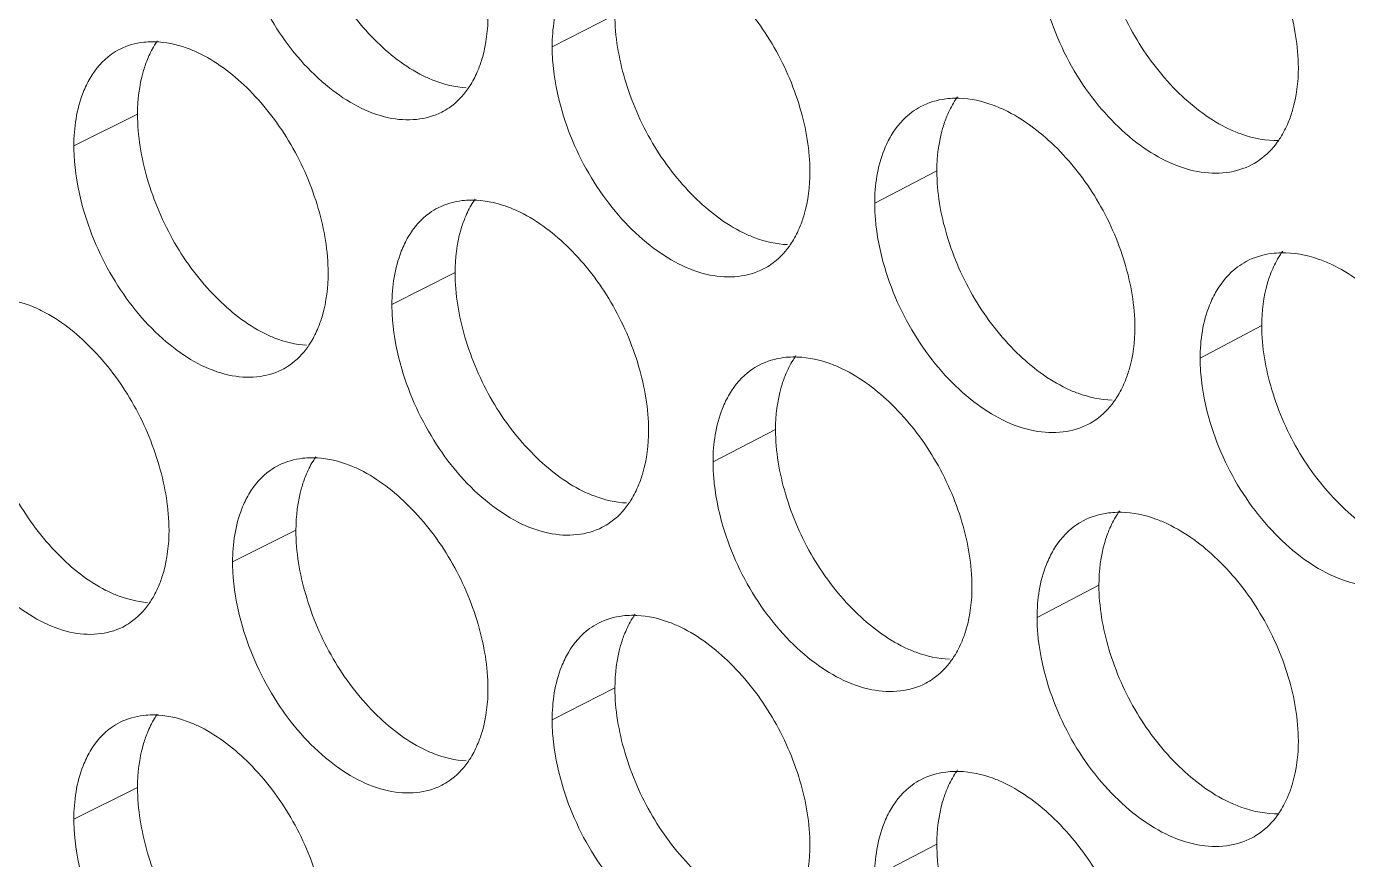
# Model space of a CAD drawing. Header units: millimetres. Extents: x 1177 to 4147, y 93 to 2194.
# Drawn here: x 2580.43 to 2595.88, y 884.76 to 894.5 of the extents above; entities that cross this region are included whole.
import ezdxf

# ---------------------------------------------------------------- set-up
doc = ezdxf.new("R2010")
doc.units = ezdxf.units.MM
doc.header["$LTSCALE"] = 0.1
doc.layers.get('0').update_dxf_attribs({"lineweight": 13})
doc.layers.add('标注', color=251, linetype='Continuous', lineweight=9)

# ---------------------------------------------------------------- blocks, each defined once
blk = doc.blocks.new('02')
at = {"layer": '标注'}
for p, q in [((4465.295, 869.326), (4464.246, 868.79)), ((4457.319, 867.663), (4456.254, 867.134)), ((4457.319, 867.663), (4456.254, 867.134)), ((4470.674, 866.716), (4469.635, 866.175)), ((4462.624, 865.015), (4461.569, 864.482)), ((4462.624, 865.015), (4461.569, 864.482)), ((4476.103, 864.131), (4475.073, 863.586)), ((4467.979, 862.392), (4466.934, 861.854)), ((4467.979, 862.392), (4466.934, 861.854)), ((4459.965, 860.711), (4458.906, 860.18)), ((4473.382, 859.795), (4472.348, 859.252)), ((4473.382, 859.795), (4472.348, 859.252)), ((4465.295, 858.076), (4464.246, 857.54)), ((4457.319, 856.413), (4456.254, 855.884)), ((4470.674, 855.466), (4469.635, 854.925))]:
    blk.add_line(p, q, dxfattribs=at)
for centre, radius, start, end in [((4457.571, 867.415), 1.459, 85.9113, 90.3279), ((4457.571, 867.415), 1.459, 85.9113, 90.3279), ((4471.001, 866.422), 1.508, 88.1658, 91.0012), ((4462.906, 864.749), 1.478, 86.8291, 90.6001), ((4462.906, 864.749), 1.478, 86.8291, 90.6001), ((4468.29, 862.108), 1.498, 87.7255, 90.8684), ((4468.29, 862.108), 1.498, 87.7255, 90.8684), ((4460.232, 860.454), 1.468, 86.3729, 90.4645), ((4473.723, 859.493), 1.518, 88.601, 91.1331), ((4473.723, 859.493), 1.518, 88.601, 91.1331), ((4465.592, 857.801), 1.488, 87.2799, 90.7347), ((4457.571, 856.165), 1.459, 85.9113, 90.3279), ((4471.001, 855.172), 1.508, 88.1658, 91.0012)]:
    blk.add_arc(centre, radius, start, end, dxfattribs=at)
for points, knots in [([(4459.965, 871.961), (4459.965, 871.598), (4460.094, 870.847), (4460.542, 869.798), (4461.214, 868.908), (4461.789, 868.455), (4462.091, 868.306)], [0, 0, 0, 0, 0.247033, 0.511643, 0.769894, 1, 1, 1, 1]), ([(4476.714, 868.439), (4476.714, 868.801), (4476.581, 869.552), (4476.118, 870.595), (4475.425, 871.477), (4474.836, 871.92), (4474.527, 872.066)], [0, 0, 0, 0, 0.245829, 0.509477, 0.768016, 1, 1, 1, 1]), ([(4473.382, 871.045), (4473.382, 870.683), (4473.514, 869.932), (4473.973, 868.888), (4474.662, 868.005), (4475.249, 867.561), (4475.558, 867.415)], [0, 0, 0, 0, 0.246134, 0.50993, 0.768307, 1, 1, 1, 1]), ([(4459.07, 870.354), (4459.198, 869.91), (4459.581, 869.075), (4460.418, 868.1), (4461.291, 867.6), (4461.971, 867.549), (4462.27, 867.632), (4462.4, 867.698)], [0, 0, 0, 0, 0.293762, 0.573619, 0.807925, 0.907583, 1, 1, 1, 1]), ([(4468.553, 866.696), (4468.553, 867.058), (4468.422, 867.81), (4467.966, 868.856), (4467.283, 869.741), (4466.701, 870.19), (4466.395, 870.339)], [0, 0, 0, 0, 0.246367, 0.510504, 0.768967, 1, 1, 1, 1]), ([(4464.519, 869.92), (4464.474, 869.843), (4464.304, 869.49), (4464.246, 869.091), (4464.246, 868.79)], [0, 0, 0, 0, 0.228624, 1, 1, 1, 1]), ([(4463.008, 868.403), (4463.036, 868.47), (4463.137, 868.764), (4463.174, 869.078), (4463.174, 869.316)], [0, 0, 0, 0, 0.233221, 1, 1, 1, 1]), ([(4465.295, 869.326), (4465.295, 868.963), (4465.425, 868.212), (4465.878, 867.165), (4466.556, 866.278), (4467.136, 865.829), (4467.441, 865.681)], [0, 0, 0, 0, 0.246671, 0.510955, 0.769257, 1, 1, 1, 1]), ([(4472.516, 869.429), (4472.649, 868.983), (4472.949, 868.342), (4473.515, 867.624), (4474.116, 867.064), (4474.81, 866.694), (4475.505, 866.66), (4475.81, 866.752), (4475.943, 866.822)], [0, 0, 0, 0, 0.291305, 0.434775, 0.570777, 0.805593, 0.906279, 1, 1, 1, 1]), ([(4457.563, 868.874), (4457.516, 868.874), (4457.332, 868.863), (4457.149, 868.812), (4457.027, 868.752)], [0, 0, 0, 0, 0.258421, 1, 1, 1, 1]), ([(4457.563, 868.874), (4457.516, 868.874), (4457.332, 868.863), (4457.149, 868.812), (4457.027, 868.752)], [0, 0, 0, 0, 0.258421, 1, 1, 1, 1]), ([(4457.648, 868.887), (4457.632, 868.863), (4457.568, 868.764), (4457.516, 868.657), (4457.482, 868.575)], [0, 0, 0, 0, 0.242569, 1, 1, 1, 1]), ([(4457.648, 868.887), (4457.632, 868.863), (4457.568, 868.764), (4457.516, 868.657), (4457.482, 868.575)], [0, 0, 0, 0, 0.242569, 1, 1, 1, 1]), ([(4458.374, 868.668), (4458.316, 868.697), (4458.094, 868.797), (4457.853, 868.858), (4457.675, 868.87)], [0, 0, 0, 0, 0.266713, 1, 1, 1, 1]), ([(4458.374, 868.668), (4458.316, 868.697), (4458.094, 868.797), (4457.853, 868.858), (4457.675, 868.87)], [0, 0, 0, 0, 0.266713, 1, 1, 1, 1]), ([(4457.027, 868.752), (4456.976, 868.726), (4456.774, 868.605), (4456.616, 868.419), (4456.526, 868.266)], [0, 0, 0, 0, 0.242512, 1, 1, 1, 1]), ([(4457.027, 868.752), (4456.976, 868.726), (4456.774, 868.605), (4456.616, 868.419), (4456.526, 868.266)], [0, 0, 0, 0, 0.242512, 1, 1, 1, 1]), ([(4460.502, 865.01), (4460.502, 865.373), (4460.373, 866.125), (4459.923, 867.173), (4459.251, 868.063), (4458.677, 868.517), (4458.374, 868.668)], [0, 0, 0, 0, 0.246911, 0.511538, 0.769926, 1, 1, 1, 1]), ([(4460.502, 865.01), (4460.502, 865.373), (4460.373, 866.125), (4459.923, 867.173), (4459.251, 868.063), (4458.677, 868.517), (4458.374, 868.668)], [0, 0, 0, 0, 0.246911, 0.511538, 0.769926, 1, 1, 1, 1]), ([(4464.246, 868.79), (4464.246, 868.703), (4464.261, 868.34), (4464.333, 867.98), (4464.411, 867.715)], [0, 0, 0, 0, 0.238632, 1, 1, 1, 1]), ([(4457.482, 868.575), (4457.455, 868.508), (4457.355, 868.214), (4457.319, 867.9), (4457.319, 867.663)], [0, 0, 0, 0, 0.232835, 1, 1, 1, 1]), ([(4457.482, 868.575), (4457.455, 868.508), (4457.355, 868.214), (4457.319, 867.9), (4457.319, 867.663)], [0, 0, 0, 0, 0.232835, 1, 1, 1, 1]), ([(4476.545, 867.525), (4476.573, 867.592), (4476.676, 867.886), (4476.714, 868.2), (4476.714, 868.439)], [0, 0, 0, 0, 0.233967, 1, 1, 1, 1]), ([(4456.526, 868.266), (4456.481, 868.189), (4456.312, 867.835), (4456.254, 867.436), (4456.254, 867.134)], [0, 0, 0, 0, 0.227885, 1, 1, 1, 1]), ([(4456.526, 868.266), (4456.481, 868.189), (4456.312, 867.835), (4456.254, 867.436), (4456.254, 867.134)], [0, 0, 0, 0, 0.227885, 1, 1, 1, 1]), ([(4462.091, 868.306), (4462.151, 868.276), (4462.379, 868.175), (4462.626, 868.116), (4462.809, 868.105)], [0, 0, 0, 0, 0.2667, 1, 1, 1, 1]), ([(4462.837, 868.086), (4462.854, 868.11), (4462.92, 868.21), (4462.974, 868.319), (4463.008, 868.403)], [0, 0, 0, 0, 0.242697, 1, 1, 1, 1]), ([(4462.4, 867.698), (4462.443, 867.72), (4462.612, 867.819), (4462.752, 867.965), (4462.837, 868.086)], [0, 0, 0, 0, 0.244733, 1, 1, 1, 1]), ([(4470.407, 867.792), (4470.356, 867.765), (4470.157, 867.642), (4470, 867.457), (4469.91, 867.305)], [0, 0, 0, 0, 0.24332, 1, 1, 1, 1]), ([(4470.974, 867.93), (4470.924, 867.929), (4470.728, 867.916), (4470.535, 867.859), (4470.407, 867.792)], [0, 0, 0, 0, 0.258483, 1, 1, 1, 1]), ([(4471.019, 867.954), (4471.002, 867.93), (4470.933, 867.827), (4470.877, 867.716), (4470.842, 867.63)], [0, 0, 0, 0, 0.242868, 1, 1, 1, 1]), ([(4471.804, 867.734), (4471.742, 867.764), (4471.501, 867.866), (4471.24, 867.924), (4471.049, 867.93)], [0, 0, 0, 0, 0.266802, 1, 1, 1, 1]), ([(4457.319, 867.663), (4457.319, 867.3), (4457.447, 866.548), (4457.893, 865.499), (4458.561, 864.608), (4459.134, 864.153), (4459.435, 864.002)], [0, 0, 0, 0, 0.247215, 0.511988, 0.770214, 1, 1, 1, 1]), ([(4457.319, 867.663), (4457.319, 867.3), (4457.447, 866.548), (4457.893, 865.499), (4458.561, 864.608), (4459.134, 864.153), (4459.435, 864.002)], [0, 0, 0, 0, 0.247215, 0.511988, 0.770214, 1, 1, 1, 1]), ([(4464.411, 867.715), (4464.542, 867.27), (4464.836, 866.63), (4465.392, 865.909), (4465.981, 865.347), (4466.662, 864.969), (4467.348, 864.924), (4467.649, 865.011), (4467.78, 865.078)], [0, 0, 0, 0, 0.292621, 0.4365, 0.572692, 0.807081, 0.907102, 1, 1, 1, 1]), ([(4470.842, 867.63), (4470.814, 867.563), (4470.712, 867.268), (4470.674, 866.954), (4470.674, 866.716)], [0, 0, 0, 0, 0.233581, 1, 1, 1, 1]), ([(4473.982, 864.101), (4473.982, 864.464), (4473.849, 865.215), (4473.388, 866.259), (4472.699, 867.142), (4472.112, 867.587), (4471.804, 867.734)], [0, 0, 0, 0, 0.246007, 0.509819, 0.768332, 1, 1, 1, 1]), ([(4475.558, 867.415), (4475.627, 867.383), (4475.891, 867.273), (4476.181, 867.218), (4476.39, 867.223)], [0, 0, 0, 0, 0.268088, 1, 1, 1, 1]), ([(4476.362, 867.194), (4476.38, 867.219), (4476.451, 867.323), (4476.508, 867.436), (4476.545, 867.525)], [0, 0, 0, 0, 0.243017, 1, 1, 1, 1]), ([(4456.254, 867.134), (4456.254, 867.048), (4456.27, 866.684), (4456.341, 866.324), (4456.418, 866.058)], [0, 0, 0, 0, 0.238534, 1, 1, 1, 1]), ([(4456.254, 867.134), (4456.254, 867.048), (4456.27, 866.684), (4456.341, 866.324), (4456.418, 866.058)], [0, 0, 0, 0, 0.238534, 1, 1, 1, 1]), ([(4469.91, 867.305), (4469.864, 867.228), (4469.694, 866.875), (4469.635, 866.476), (4469.635, 866.175)], [0, 0, 0, 0, 0.229116, 1, 1, 1, 1]), ([(4475.943, 866.822), (4475.983, 866.844), (4476.144, 866.942), (4476.279, 867.079), (4476.362, 867.194)], [0, 0, 0, 0, 0.245619, 1, 1, 1, 1]), ([(4468.386, 865.783), (4468.414, 865.85), (4468.516, 866.144), (4468.553, 866.458), (4468.553, 866.696)], [0, 0, 0, 0, 0.233519, 1, 1, 1, 1]), ([(4470.674, 866.716), (4470.674, 866.353), (4470.806, 865.602), (4471.263, 864.557), (4471.948, 863.673), (4472.533, 863.227), (4472.84, 863.081)], [0, 0, 0, 0, 0.246312, 0.510271, 0.768623, 1, 1, 1, 1]), ([(4462.89, 866.227), (4462.842, 866.227), (4462.653, 866.216), (4462.467, 866.162), (4462.342, 866.099)], [0, 0, 0, 0, 0.258444, 1, 1, 1, 1]), ([(4462.89, 866.227), (4462.842, 866.227), (4462.653, 866.216), (4462.467, 866.162), (4462.342, 866.099)], [0, 0, 0, 0, 0.258444, 1, 1, 1, 1]), ([(4462.96, 866.245), (4462.943, 866.221), (4462.877, 866.12), (4462.823, 866.012), (4462.789, 865.928)], [0, 0, 0, 0, 0.242682, 1, 1, 1, 1]), ([(4462.96, 866.245), (4462.943, 866.221), (4462.877, 866.12), (4462.823, 866.012), (4462.789, 865.928)], [0, 0, 0, 0, 0.242682, 1, 1, 1, 1]), ([(4463.709, 866.026), (4463.649, 866.055), (4463.42, 866.156), (4463.171, 866.215), (4462.988, 866.225)], [0, 0, 0, 0, 0.266759, 1, 1, 1, 1]), ([(4463.709, 866.026), (4463.649, 866.055), (4463.42, 866.156), (4463.171, 866.215), (4462.988, 866.225)], [0, 0, 0, 0, 0.266759, 1, 1, 1, 1]), ([(4456.418, 866.058), (4456.546, 865.615), (4456.925, 864.78), (4457.757, 863.803), (4458.624, 863.301), (4459.301, 863.246), (4459.599, 863.327), (4459.729, 863.392)], [0, 0, 0, 0, 0.294207, 0.574275, 0.808437, 0.907868, 1, 1, 1, 1]), ([(4456.418, 866.058), (4456.546, 865.615), (4456.925, 864.78), (4457.757, 863.803), (4458.624, 863.301), (4459.301, 863.246), (4459.599, 863.327), (4459.729, 863.392)], [0, 0, 0, 0, 0.294207, 0.574275, 0.808437, 0.907868, 1, 1, 1, 1]), ([(4462.342, 866.099), (4462.291, 866.073), (4462.09, 865.951), (4461.932, 865.766), (4461.842, 865.613)], [0, 0, 0, 0, 0.242847, 1, 1, 1, 1]), ([(4462.342, 866.099), (4462.291, 866.073), (4462.09, 865.951), (4461.932, 865.766), (4461.842, 865.613)], [0, 0, 0, 0, 0.242847, 1, 1, 1, 1]), ([(4465.857, 862.378), (4465.857, 862.74), (4465.726, 863.492), (4465.272, 864.538), (4464.593, 865.426), (4464.014, 865.876), (4463.709, 866.026)], [0, 0, 0, 0, 0.246547, 0.510848, 0.769286, 1, 1, 1, 1]), ([(4465.857, 862.378), (4465.857, 862.74), (4465.726, 863.492), (4465.272, 864.538), (4464.593, 865.426), (4464.014, 865.876), (4463.709, 866.026)], [0, 0, 0, 0, 0.246547, 0.510848, 0.769286, 1, 1, 1, 1]), ([(4469.635, 866.175), (4469.635, 866.088), (4469.651, 865.725), (4469.724, 865.366), (4469.802, 865.101)], [0, 0, 0, 0, 0.238699, 1, 1, 1, 1]), ([(4462.789, 865.928), (4462.761, 865.861), (4462.661, 865.567), (4462.624, 865.253), (4462.624, 865.015)], [0, 0, 0, 0, 0.233133, 1, 1, 1, 1]), ([(4462.789, 865.928), (4462.761, 865.861), (4462.661, 865.567), (4462.624, 865.253), (4462.624, 865.015)], [0, 0, 0, 0, 0.233133, 1, 1, 1, 1]), ([(4468.21, 865.46), (4468.227, 865.484), (4468.295, 865.587), (4468.351, 865.697), (4468.386, 865.783)], [0, 0, 0, 0, 0.242819, 1, 1, 1, 1]), ([(4461.842, 865.613), (4461.797, 865.536), (4461.628, 865.182), (4461.569, 864.783), (4461.569, 864.482)], [0, 0, 0, 0, 0.228378, 1, 1, 1, 1]), ([(4461.842, 865.613), (4461.797, 865.536), (4461.628, 865.182), (4461.569, 864.783), (4461.569, 864.482)], [0, 0, 0, 0, 0.228378, 1, 1, 1, 1]), ([(4467.441, 865.681), (4467.503, 865.651), (4467.738, 865.549), (4467.993, 865.491), (4468.181, 865.483)], [0, 0, 0, 0, 0.26673, 1, 1, 1, 1]), ([(4467.78, 865.078), (4467.822, 865.1), (4467.988, 865.199), (4468.126, 865.341), (4468.21, 865.46)], [0, 0, 0, 0, 0.245104, 1, 1, 1, 1]), ([(4476.424, 865.347), (4476.373, 865.346), (4476.173, 865.331), (4475.975, 865.272), (4475.844, 865.202)], [0, 0, 0, 0, 0.258513, 1, 1, 1, 1]), ([(4476.453, 865.376), (4476.435, 865.351), (4476.365, 865.247), (4476.308, 865.134), (4476.271, 865.046)], [0, 0, 0, 0, 0.243002, 1, 1, 1, 1]), ([(4477.262, 865.155), (4477.192, 865.188), (4476.926, 865.297), (4476.635, 865.352), (4476.424, 865.347)], [0, 0, 0, 0, 0.268167, 1, 1, 1, 1]), ([(4475.844, 865.202), (4475.794, 865.175), (4475.595, 865.051), (4475.439, 864.866), (4475.349, 864.714)], [0, 0, 0, 0, 0.243618, 1, 1, 1, 1]), ([(4479.459, 861.533), (4479.459, 861.895), (4479.325, 862.645), (4478.86, 863.688), (4478.163, 864.568), (4477.572, 865.01), (4477.262, 865.155)], [0, 0, 0, 0, 0.245651, 0.509137, 0.767701, 1, 1, 1, 1]), ([(4460.338, 864.098), (4460.365, 864.165), (4460.466, 864.459), (4460.502, 864.772), (4460.502, 865.01)], [0, 0, 0, 0, 0.233071, 1, 1, 1, 1]), ([(4460.338, 864.098), (4460.365, 864.165), (4460.466, 864.459), (4460.502, 864.772), (4460.502, 865.01)], [0, 0, 0, 0, 0.233071, 1, 1, 1, 1]), ([(4462.624, 865.015), (4462.624, 864.652), (4462.754, 863.901), (4463.204, 862.853), (4463.879, 861.965), (4464.456, 861.514), (4464.76, 861.365)], [0, 0, 0, 0, 0.246852, 0.511298, 0.769575, 1, 1, 1, 1]), ([(4462.624, 865.015), (4462.624, 864.652), (4462.754, 863.901), (4463.204, 862.853), (4463.879, 861.965), (4464.456, 861.514), (4464.76, 861.365)], [0, 0, 0, 0, 0.246852, 0.511298, 0.769575, 1, 1, 1, 1]), ([(4469.802, 865.101), (4469.934, 864.656), (4470.232, 864.015), (4470.795, 863.296), (4471.392, 862.735), (4472.082, 862.362), (4472.774, 862.325), (4473.078, 862.415), (4473.209, 862.484)], [0, 0, 0, 0, 0.291742, 0.435347, 0.571412, 0.806086, 0.906551, 1, 1, 1, 1]), ([(4476.271, 865.046), (4476.243, 864.979), (4476.14, 864.685), (4476.103, 864.37), (4476.103, 864.131)], [0, 0, 0, 0, 0.233879, 1, 1, 1, 1]), ([(4475.349, 864.714), (4475.303, 864.637), (4475.133, 864.285), (4475.073, 863.886), (4475.073, 863.586)], [0, 0, 0, 0, 0.229607, 1, 1, 1, 1]), ([(4455.726, 864.374), (4455.669, 864.403), (4455.45, 864.502), (4455.213, 864.563), (4455.038, 864.577)], [0, 0, 0, 0, 0.266684, 1, 1, 1, 1]), ([(4461.569, 864.482), (4461.569, 864.395), (4461.585, 864.032), (4461.657, 863.672), (4461.734, 863.407)], [0, 0, 0, 0, 0.238599, 1, 1, 1, 1]), ([(4461.569, 864.482), (4461.569, 864.395), (4461.585, 864.032), (4461.657, 863.672), (4461.734, 863.407)], [0, 0, 0, 0, 0.238599, 1, 1, 1, 1]), ([(4457.844, 860.711), (4457.844, 861.074), (4457.715, 861.825), (4457.268, 862.875), (4456.598, 863.766), (4456.027, 864.222), (4455.726, 864.374)], [0, 0, 0, 0, 0.247093, 0.511885, 0.770247, 1, 1, 1, 1]), ([(4460.169, 863.783), (4460.185, 863.807), (4460.25, 863.907), (4460.304, 864.015), (4460.338, 864.098)], [0, 0, 0, 0, 0.24264, 1, 1, 1, 1]), ([(4460.169, 863.783), (4460.185, 863.807), (4460.25, 863.907), (4460.304, 864.015), (4460.338, 864.098)], [0, 0, 0, 0, 0.24264, 1, 1, 1, 1]), ([(4473.813, 863.188), (4473.841, 863.255), (4473.944, 863.549), (4473.982, 863.863), (4473.982, 864.101)], [0, 0, 0, 0, 0.233818, 1, 1, 1, 1]), ([(4476.103, 864.131), (4476.103, 863.769), (4476.235, 863.018), (4476.696, 861.975), (4477.388, 861.094), (4477.978, 860.651), (4478.287, 860.506)], [0, 0, 0, 0, 0.245956, 0.50959, 0.767992, 1, 1, 1, 1]), ([(4459.435, 864.002), (4459.494, 863.973), (4459.718, 863.873), (4459.961, 863.813), (4460.141, 863.801)], [0, 0, 0, 0, 0.266679, 1, 1, 1, 1]), ([(4459.435, 864.002), (4459.494, 863.973), (4459.718, 863.873), (4459.961, 863.813), (4460.141, 863.801)], [0, 0, 0, 0, 0.266679, 1, 1, 1, 1]), ([(4459.729, 863.392), (4459.772, 863.414), (4459.942, 863.514), (4460.083, 863.661), (4460.169, 863.783)], [0, 0, 0, 0, 0.244538, 1, 1, 1, 1]), ([(4459.729, 863.392), (4459.772, 863.414), (4459.942, 863.514), (4460.083, 863.661), (4460.169, 863.783)], [0, 0, 0, 0, 0.244538, 1, 1, 1, 1]), ([(4468.267, 863.606), (4468.217, 863.606), (4468.024, 863.593), (4467.834, 863.537), (4467.706, 863.471)], [0, 0, 0, 0, 0.258469, 1, 1, 1, 1]), ([(4468.267, 863.606), (4468.217, 863.606), (4468.024, 863.593), (4467.834, 863.537), (4467.706, 863.471)], [0, 0, 0, 0, 0.258469, 1, 1, 1, 1]), ([(4468.32, 863.628), (4468.303, 863.604), (4468.236, 863.502), (4468.18, 863.392), (4468.145, 863.306)], [0, 0, 0, 0, 0.242804, 1, 1, 1, 1]), ([(4468.32, 863.628), (4468.303, 863.604), (4468.236, 863.502), (4468.18, 863.392), (4468.145, 863.306)], [0, 0, 0, 0, 0.242804, 1, 1, 1, 1]), ([(4469.094, 863.408), (4469.032, 863.438), (4468.795, 863.54), (4468.538, 863.598), (4468.349, 863.605)], [0, 0, 0, 0, 0.266791, 1, 1, 1, 1]), ([(4469.094, 863.408), (4469.032, 863.438), (4468.795, 863.54), (4468.538, 863.598), (4468.349, 863.605)], [0, 0, 0, 0, 0.266791, 1, 1, 1, 1]), ([(4475.073, 863.586), (4475.073, 863.499), (4475.089, 863.136), (4475.163, 862.777), (4475.242, 862.513)], [0, 0, 0, 0, 0.238766, 1, 1, 1, 1]), ([(4454.685, 863.371), (4454.685, 863.008), (4454.813, 862.256), (4455.256, 861.206), (4455.921, 860.314), (4456.491, 859.857), (4456.791, 859.706)], [0, 0, 0, 0, 0.247397, 0.512334, 0.770535, 1, 1, 1, 1]), ([(4461.734, 863.407), (4461.864, 862.962), (4462.249, 862.127), (4463.091, 861.152), (4463.97, 860.656), (4464.653, 860.609), (4464.954, 860.693), (4465.084, 860.76)], [0, 0, 0, 0, 0.293319, 0.572966, 0.807416, 0.907301, 1, 1, 1, 1]), ([(4461.734, 863.407), (4461.864, 862.962), (4462.249, 862.127), (4463.091, 861.152), (4463.97, 860.656), (4464.653, 860.609), (4464.954, 860.693), (4465.084, 860.76)], [0, 0, 0, 0, 0.293319, 0.572966, 0.807416, 0.907301, 1, 1, 1, 1]), ([(4467.706, 863.471), (4467.656, 863.445), (4467.456, 863.322), (4467.298, 863.137), (4467.208, 862.984)], [0, 0, 0, 0, 0.243166, 1, 1, 1, 1]), ([(4467.706, 863.471), (4467.656, 863.445), (4467.456, 863.322), (4467.298, 863.137), (4467.208, 862.984)], [0, 0, 0, 0, 0.243166, 1, 1, 1, 1]), ([(4471.261, 859.77), (4471.261, 860.133), (4471.129, 860.884), (4470.671, 861.929), (4469.985, 862.813), (4469.401, 863.261), (4469.094, 863.408)], [0, 0, 0, 0, 0.246187, 0.510161, 0.768649, 1, 1, 1, 1]), ([(4471.261, 859.77), (4471.261, 860.133), (4471.129, 860.884), (4470.671, 861.929), (4469.985, 862.813), (4469.401, 863.261), (4469.094, 863.408)], [0, 0, 0, 0, 0.246187, 0.510161, 0.768649, 1, 1, 1, 1]), ([(4468.145, 863.306), (4468.117, 863.239), (4468.016, 862.945), (4467.979, 862.631), (4467.979, 862.392)], [0, 0, 0, 0, 0.233432, 1, 1, 1, 1]), ([(4468.145, 863.306), (4468.117, 863.239), (4468.016, 862.945), (4467.979, 862.631), (4467.979, 862.392)], [0, 0, 0, 0, 0.233432, 1, 1, 1, 1]), ([(4473.633, 862.86), (4473.65, 862.884), (4473.72, 862.988), (4473.777, 863.1), (4473.813, 863.188)], [0, 0, 0, 0, 0.242949, 1, 1, 1, 1]), ([(4467.208, 862.984), (4467.163, 862.907), (4466.993, 862.554), (4466.934, 862.155), (4466.934, 861.854)], [0, 0, 0, 0, 0.22887, 1, 1, 1, 1]), ([(4467.208, 862.984), (4467.163, 862.907), (4466.993, 862.554), (4466.934, 862.155), (4466.934, 861.854)], [0, 0, 0, 0, 0.22887, 1, 1, 1, 1]), ([(4472.84, 863.081), (4472.903, 863.05), (4473.146, 862.948), (4473.409, 862.891), (4473.602, 862.886)], [0, 0, 0, 0, 0.266746, 1, 1, 1, 1]), ([(4473.209, 862.484), (4473.251, 862.506), (4473.413, 862.604), (4473.549, 862.744), (4473.633, 862.86)], [0, 0, 0, 0, 0.245453, 1, 1, 1, 1]), ([(4475.242, 862.513), (4475.375, 862.066), (4475.677, 861.425), (4476.248, 860.708), (4476.852, 860.149), (4477.551, 859.782), (4478.249, 859.751), (4478.555, 859.845), (4478.688, 859.916)], [0, 0, 0, 0, 0.290871, 0.434206, 0.570147, 0.805105, 0.906009, 1, 1, 1, 1]), ([(4465.691, 861.465), (4465.719, 861.532), (4465.82, 861.826), (4465.857, 862.14), (4465.857, 862.378)], [0, 0, 0, 0, 0.23337, 1, 1, 1, 1]), ([(4465.691, 861.465), (4465.719, 861.532), (4465.82, 861.826), (4465.857, 862.14), (4465.857, 862.378)], [0, 0, 0, 0, 0.23337, 1, 1, 1, 1]), ([(4467.979, 862.392), (4467.979, 862.03), (4468.109, 861.279), (4468.564, 860.233), (4469.246, 859.347), (4469.828, 858.9), (4470.134, 858.752)], [0, 0, 0, 0, 0.246491, 0.510612, 0.768939, 1, 1, 1, 1]), ([(4467.979, 862.392), (4467.979, 862.03), (4468.109, 861.279), (4468.564, 860.233), (4469.246, 859.347), (4469.828, 858.9), (4470.134, 858.752)], [0, 0, 0, 0, 0.246491, 0.510612, 0.768939, 1, 1, 1, 1]), ([(4460.221, 861.923), (4460.172, 861.922), (4459.986, 861.911), (4459.802, 861.859), (4459.679, 861.797)], [0, 0, 0, 0, 0.258432, 1, 1, 1, 1]), ([(4460.298, 861.938), (4460.281, 861.914), (4460.216, 861.814), (4460.163, 861.707), (4460.129, 861.623)], [0, 0, 0, 0, 0.242625, 1, 1, 1, 1]), ([(4461.036, 861.719), (4460.977, 861.748), (4460.751, 861.848), (4460.506, 861.908), (4460.325, 861.92)], [0, 0, 0, 0, 0.266738, 1, 1, 1, 1]), ([(4466.934, 861.854), (4466.934, 861.768), (4466.95, 861.405), (4467.022, 861.045), (4467.1, 860.78)], [0, 0, 0, 0, 0.238665, 1, 1, 1, 1]), ([(4466.934, 861.854), (4466.934, 861.768), (4466.95, 861.405), (4467.022, 861.045), (4467.1, 860.78)], [0, 0, 0, 0, 0.238665, 1, 1, 1, 1]), ([(4453.778, 861.769), (4453.905, 861.325), (4454.28, 860.492), (4455.002, 859.643), (4455.671, 859.181), (4456.166, 858.99), (4456.644, 858.949), (4456.941, 859.029), (4457.07, 859.093)], [0, 0, 0, 0, 0.294183, 0.574014, 0.698487, 0.809259, 0.908301, 1, 1, 1, 1]), ([(4459.679, 861.797), (4459.628, 861.772), (4459.426, 861.65), (4459.268, 861.464), (4459.178, 861.311)], [0, 0, 0, 0, 0.242682, 1, 1, 1, 1]), ([(4460.129, 861.623), (4460.102, 861.556), (4460.002, 861.262), (4459.965, 860.949), (4459.965, 860.711)], [0, 0, 0, 0, 0.232984, 1, 1, 1, 1]), ([(4463.174, 858.066), (4463.174, 858.428), (4463.043, 859.18), (4462.592, 860.228), (4461.916, 861.116), (4461.339, 861.569), (4461.036, 861.719)], [0, 0, 0, 0, 0.246729, 0.511193, 0.769606, 1, 1, 1, 1]), ([(4464.76, 861.365), (4464.821, 861.335), (4465.052, 861.234), (4465.304, 861.175), (4465.489, 861.166)], [0, 0, 0, 0, 0.266716, 1, 1, 1, 1]), ([(4464.76, 861.365), (4464.821, 861.335), (4465.052, 861.234), (4465.304, 861.175), (4465.489, 861.166)], [0, 0, 0, 0, 0.266716, 1, 1, 1, 1]), ([(4465.517, 861.145), (4465.534, 861.169), (4465.601, 861.27), (4465.656, 861.38), (4465.691, 861.465)], [0, 0, 0, 0, 0.242757, 1, 1, 1, 1]), ([(4465.517, 861.145), (4465.534, 861.169), (4465.601, 861.27), (4465.656, 861.38), (4465.691, 861.465)], [0, 0, 0, 0, 0.242757, 1, 1, 1, 1]), ([(4459.178, 861.311), (4459.133, 861.234), (4458.964, 860.881), (4458.906, 860.481), (4458.906, 860.18)], [0, 0, 0, 0, 0.228131, 1, 1, 1, 1]), ([(4465.084, 860.76), (4465.126, 860.782), (4465.294, 860.881), (4465.433, 861.025), (4465.517, 861.145)], [0, 0, 0, 0, 0.244921, 1, 1, 1, 1]), ([(4465.084, 860.76), (4465.126, 860.782), (4465.294, 860.881), (4465.433, 861.025), (4465.517, 861.145)], [0, 0, 0, 0, 0.244921, 1, 1, 1, 1]), ([(4473.693, 861.01), (4473.642, 861.009), (4473.444, 860.995), (4473.249, 860.937), (4473.119, 860.869)], [0, 0, 0, 0, 0.258498, 1, 1, 1, 1]), ([(4473.693, 861.01), (4473.642, 861.009), (4473.444, 860.995), (4473.249, 860.937), (4473.119, 860.869)], [0, 0, 0, 0, 0.258498, 1, 1, 1, 1]), ([(4473.73, 861.037), (4473.712, 861.012), (4473.643, 860.909), (4473.586, 860.797), (4473.55, 860.71)], [0, 0, 0, 0, 0.242934, 1, 1, 1, 1]), ([(4473.73, 861.037), (4473.712, 861.012), (4473.643, 860.909), (4473.586, 860.797), (4473.55, 860.71)], [0, 0, 0, 0, 0.242934, 1, 1, 1, 1]), ([(4474.527, 860.816), (4474.463, 860.847), (4474.219, 860.949), (4473.954, 861.006), (4473.76, 861.01)], [0, 0, 0, 0, 0.266809, 1, 1, 1, 1]), ([(4474.527, 860.816), (4474.463, 860.847), (4474.219, 860.949), (4473.954, 861.006), (4473.76, 861.01)], [0, 0, 0, 0, 0.266809, 1, 1, 1, 1]), ([(4457.68, 859.799), (4457.707, 859.866), (4457.807, 860.16), (4457.844, 860.473), (4457.844, 860.711)], [0, 0, 0, 0, 0.232922, 1, 1, 1, 1]), ([(4459.965, 860.711), (4459.965, 860.348), (4460.094, 859.597), (4460.542, 858.548), (4461.214, 857.658), (4461.789, 857.205), (4462.091, 857.056)], [0, 0, 0, 0, 0.247033, 0.511643, 0.769894, 1, 1, 1, 1]), ([(4467.1, 860.78), (4467.232, 860.335), (4467.528, 859.694), (4468.087, 858.974), (4468.68, 858.413), (4469.366, 858.037), (4470.055, 857.997), (4470.357, 858.085), (4470.489, 858.153)], [0, 0, 0, 0, 0.29218, 0.435922, 0.57205, 0.806581, 0.906826, 1, 1, 1, 1]), ([(4467.1, 860.78), (4467.232, 860.335), (4467.528, 859.694), (4468.087, 858.974), (4468.68, 858.413), (4469.366, 858.037), (4470.055, 857.997), (4470.357, 858.085), (4470.489, 858.153)], [0, 0, 0, 0, 0.29218, 0.435922, 0.57205, 0.806581, 0.906826, 1, 1, 1, 1]), ([(4473.119, 860.869), (4473.069, 860.842), (4472.87, 860.718), (4472.713, 860.533), (4472.623, 860.381)], [0, 0, 0, 0, 0.243471, 1, 1, 1, 1]), ([(4473.119, 860.869), (4473.069, 860.842), (4472.87, 860.718), (4472.713, 860.533), (4472.623, 860.381)], [0, 0, 0, 0, 0.243471, 1, 1, 1, 1]), ([(4473.55, 860.71), (4473.522, 860.643), (4473.42, 860.348), (4473.382, 860.034), (4473.382, 859.795)], [0, 0, 0, 0, 0.23373, 1, 1, 1, 1]), ([(4473.55, 860.71), (4473.522, 860.643), (4473.42, 860.348), (4473.382, 860.034), (4473.382, 859.795)], [0, 0, 0, 0, 0.23373, 1, 1, 1, 1]), ([(4476.714, 857.189), (4476.714, 857.551), (4476.581, 858.302), (4476.118, 859.345), (4475.425, 860.227), (4474.836, 860.67), (4474.527, 860.816)], [0, 0, 0, 0, 0.245829, 0.509477, 0.768016, 1, 1, 1, 1]), ([(4476.714, 857.189), (4476.714, 857.551), (4476.581, 858.302), (4476.118, 859.345), (4475.425, 860.227), (4474.836, 860.67), (4474.527, 860.816)], [0, 0, 0, 0, 0.245829, 0.509477, 0.768016, 1, 1, 1, 1]), ([(4472.623, 860.381), (4472.578, 860.304), (4472.407, 859.952), (4472.348, 859.553), (4472.348, 859.252)], [0, 0, 0, 0, 0.229361, 1, 1, 1, 1]), ([(4472.623, 860.381), (4472.578, 860.304), (4472.407, 859.952), (4472.348, 859.553), (4472.348, 859.252)], [0, 0, 0, 0, 0.229361, 1, 1, 1, 1]), ([(4458.906, 860.18), (4458.906, 860.093), (4458.921, 859.73), (4458.993, 859.37), (4459.07, 859.104)], [0, 0, 0, 0, 0.238567, 1, 1, 1, 1]), ([(4456.791, 859.706), (4456.849, 859.677), (4457.069, 859.577), (4457.309, 859.516), (4457.486, 859.503)], [0, 0, 0, 0, 0.266655, 1, 1, 1, 1]), ([(4457.513, 859.487), (4457.529, 859.51), (4457.594, 859.61), (4457.646, 859.716), (4457.68, 859.799)], [0, 0, 0, 0, 0.242584, 1, 1, 1, 1]), ([(4471.094, 858.857), (4471.122, 858.924), (4471.224, 859.218), (4471.261, 859.532), (4471.261, 859.77)], [0, 0, 0, 0, 0.233669, 1, 1, 1, 1]), ([(4471.094, 858.857), (4471.122, 858.924), (4471.224, 859.218), (4471.261, 859.532), (4471.261, 859.77)], [0, 0, 0, 0, 0.233669, 1, 1, 1, 1]), ([(4473.382, 859.795), (4473.382, 859.433), (4473.514, 858.682), (4473.973, 857.638), (4474.662, 856.755), (4475.249, 856.311), (4475.558, 856.165)], [0, 0, 0, 0, 0.246134, 0.50993, 0.768307, 1, 1, 1, 1]), ([(4473.382, 859.795), (4473.382, 859.433), (4473.514, 858.682), (4473.973, 857.638), (4474.662, 856.755), (4475.249, 856.311), (4475.558, 856.165)], [0, 0, 0, 0, 0.246134, 0.50993, 0.768307, 1, 1, 1, 1]), ([(4457.07, 859.093), (4457.113, 859.115), (4457.286, 859.215), (4457.428, 859.363), (4457.513, 859.487)], [0, 0, 0, 0, 0.244338, 1, 1, 1, 1]), ([(4465.018, 859.157), (4464.967, 859.131), (4464.767, 859.009), (4464.609, 858.823), (4464.519, 858.67)], [0, 0, 0, 0, 0.243008, 1, 1, 1, 1]), ([(4465.573, 859.289), (4465.523, 859.288), (4465.333, 859.276), (4465.144, 859.221), (4465.018, 859.157)], [0, 0, 0, 0, 0.258456, 1, 1, 1, 1]), ([(4465.634, 859.309), (4465.617, 859.284), (4465.55, 859.183), (4465.496, 859.074), (4465.461, 858.989)], [0, 0, 0, 0, 0.242742, 1, 1, 1, 1]), ([(4466.395, 859.089), (4466.334, 859.119), (4466.101, 859.22), (4465.849, 859.278), (4465.662, 859.287)], [0, 0, 0, 0, 0.266777, 1, 1, 1, 1]), ([(4472.348, 859.252), (4472.348, 859.165), (4472.364, 858.803), (4472.437, 858.443), (4472.516, 858.179)], [0, 0, 0, 0, 0.238732, 1, 1, 1, 1]), ([(4472.348, 859.252), (4472.348, 859.165), (4472.364, 858.803), (4472.437, 858.443), (4472.516, 858.179)], [0, 0, 0, 0, 0.238732, 1, 1, 1, 1]), ([(4459.07, 859.104), (4459.198, 858.66), (4459.581, 857.825), (4460.418, 856.85), (4461.291, 856.35), (4461.971, 856.299), (4462.27, 856.382), (4462.4, 856.448)], [0, 0, 0, 0, 0.293762, 0.573619, 0.807925, 0.907583, 1, 1, 1, 1]), ([(4465.461, 858.989), (4465.433, 858.922), (4465.332, 858.628), (4465.295, 858.314), (4465.295, 858.076)], [0, 0, 0, 0, 0.233282, 1, 1, 1, 1]), ([(4468.553, 855.446), (4468.553, 855.808), (4468.422, 856.56), (4467.966, 857.606), (4467.283, 858.491), (4466.701, 858.94), (4466.395, 859.089)], [0, 0, 0, 0, 0.246367, 0.510504, 0.768967, 1, 1, 1, 1]), ([(4470.134, 858.752), (4470.197, 858.722), (4470.436, 858.62), (4470.695, 858.563), (4470.886, 858.557)], [0, 0, 0, 0, 0.266739, 1, 1, 1, 1]), ([(4470.134, 858.752), (4470.197, 858.722), (4470.436, 858.62), (4470.695, 858.563), (4470.886, 858.557)], [0, 0, 0, 0, 0.266739, 1, 1, 1, 1]), ([(4470.915, 858.532), (4470.933, 858.556), (4471.002, 858.659), (4471.058, 858.77), (4471.094, 858.857)], [0, 0, 0, 0, 0.242883, 1, 1, 1, 1]), ([(4470.915, 858.532), (4470.933, 858.556), (4471.002, 858.659), (4471.058, 858.77), (4471.094, 858.857)], [0, 0, 0, 0, 0.242883, 1, 1, 1, 1]), ([(4464.519, 858.67), (4464.474, 858.593), (4464.304, 858.24), (4464.246, 857.841), (4464.246, 857.54)], [0, 0, 0, 0, 0.228624, 1, 1, 1, 1]), ([(4470.489, 858.153), (4470.53, 858.175), (4470.694, 858.274), (4470.831, 858.414), (4470.915, 858.532)], [0, 0, 0, 0, 0.245281, 1, 1, 1, 1]), ([(4470.489, 858.153), (4470.53, 858.175), (4470.694, 858.274), (4470.831, 858.414), (4470.915, 858.532)], [0, 0, 0, 0, 0.245281, 1, 1, 1, 1]), ([(4463.008, 857.153), (4463.036, 857.22), (4463.137, 857.514), (4463.174, 857.828), (4463.174, 858.066)], [0, 0, 0, 0, 0.233221, 1, 1, 1, 1]), ([(4465.295, 858.076), (4465.295, 857.713), (4465.425, 856.962), (4465.878, 855.915), (4466.556, 855.028), (4467.136, 854.579), (4467.441, 854.431)], [0, 0, 0, 0, 0.246671, 0.510955, 0.769257, 1, 1, 1, 1]), ([(4472.516, 858.179), (4472.649, 857.733), (4472.949, 857.092), (4473.515, 856.374), (4474.116, 855.814), (4474.81, 855.444), (4475.505, 855.41), (4475.81, 855.502), (4475.943, 855.572)], [0, 0, 0, 0, 0.291305, 0.434775, 0.570777, 0.805593, 0.906279, 1, 1, 1, 1]), ([(4472.516, 858.179), (4472.649, 857.733), (4472.949, 857.092), (4473.515, 856.374), (4474.116, 855.814), (4474.81, 855.444), (4475.505, 855.41), (4475.81, 855.502), (4475.943, 855.572)], [0, 0, 0, 0, 0.291305, 0.434775, 0.570777, 0.805593, 0.906279, 1, 1, 1, 1]), ([(4457.563, 857.624), (4457.516, 857.624), (4457.332, 857.613), (4457.149, 857.562), (4457.027, 857.502)], [0, 0, 0, 0, 0.258421, 1, 1, 1, 1]), ([(4457.648, 857.637), (4457.632, 857.613), (4457.568, 857.514), (4457.516, 857.407), (4457.482, 857.325)], [0, 0, 0, 0, 0.242569, 1, 1, 1, 1]), ([(4458.374, 857.418), (4458.316, 857.447), (4458.094, 857.547), (4457.853, 857.608), (4457.675, 857.62)], [0, 0, 0, 0, 0.266713, 1, 1, 1, 1]), ([(4457.027, 857.502), (4456.976, 857.476), (4456.774, 857.355), (4456.616, 857.169), (4456.526, 857.016)], [0, 0, 0, 0, 0.242512, 1, 1, 1, 1]), ([(4460.502, 853.76), (4460.502, 854.123), (4460.373, 854.875), (4459.923, 855.923), (4459.251, 856.813), (4458.677, 857.267), (4458.374, 857.418)], [0, 0, 0, 0, 0.246911, 0.511538, 0.769926, 1, 1, 1, 1]), ([(4464.246, 857.54), (4464.246, 857.453), (4464.261, 857.09), (4464.333, 856.73), (4464.411, 856.465)], [0, 0, 0, 0, 0.238632, 1, 1, 1, 1]), ([(4457.482, 857.325), (4457.455, 857.258), (4457.355, 856.964), (4457.319, 856.65), (4457.319, 856.413)], [0, 0, 0, 0, 0.232835, 1, 1, 1, 1]), ([(4476.545, 856.275), (4476.573, 856.342), (4476.676, 856.636), (4476.714, 856.95), (4476.714, 857.189)], [0, 0, 0, 0, 0.233967, 1, 1, 1, 1]), ([(4476.545, 856.275), (4476.573, 856.342), (4476.676, 856.636), (4476.714, 856.95), (4476.714, 857.189)], [0, 0, 0, 0, 0.233967, 1, 1, 1, 1]), ([(4456.526, 857.016), (4456.481, 856.939), (4456.312, 856.585), (4456.254, 856.186), (4456.254, 855.884)], [0, 0, 0, 0, 0.227885, 1, 1, 1, 1]), ([(4462.091, 857.056), (4462.151, 857.026), (4462.379, 856.925), (4462.626, 856.866), (4462.809, 856.855)], [0, 0, 0, 0, 0.2667, 1, 1, 1, 1]), ([(4462.837, 856.836), (4462.854, 856.86), (4462.92, 856.96), (4462.974, 857.069), (4463.008, 857.153)], [0, 0, 0, 0, 0.242697, 1, 1, 1, 1]), ([(4462.4, 856.448), (4462.443, 856.47), (4462.612, 856.569), (4462.752, 856.715), (4462.837, 856.836)], [0, 0, 0, 0, 0.244733, 1, 1, 1, 1]), ([(4470.407, 856.542), (4470.356, 856.515), (4470.157, 856.392), (4470, 856.207), (4469.91, 856.055)], [0, 0, 0, 0, 0.24332, 1, 1, 1, 1]), ([(4470.974, 856.68), (4470.924, 856.679), (4470.728, 856.666), (4470.535, 856.609), (4470.407, 856.542)], [0, 0, 0, 0, 0.258483, 1, 1, 1, 1]), ([(4471.019, 856.704), (4471.002, 856.68), (4470.933, 856.577), (4470.877, 856.466), (4470.842, 856.38)], [0, 0, 0, 0, 0.242868, 1, 1, 1, 1]), ([(4471.804, 856.484), (4471.742, 856.514), (4471.501, 856.616), (4471.24, 856.674), (4471.049, 856.68)], [0, 0, 0, 0, 0.266802, 1, 1, 1, 1]), ([(4457.319, 856.413), (4457.319, 856.05), (4457.447, 855.298), (4457.893, 854.249), (4458.561, 853.358), (4459.134, 852.903), (4459.435, 852.752)], [0, 0, 0, 0, 0.247215, 0.511988, 0.770214, 1, 1, 1, 1]), ([(4464.411, 856.465), (4464.542, 856.02), (4464.836, 855.38), (4465.392, 854.659), (4465.981, 854.097), (4466.662, 853.719), (4467.348, 853.674), (4467.649, 853.761), (4467.78, 853.828)], [0, 0, 0, 0, 0.292621, 0.4365, 0.572692, 0.807081, 0.907102, 1, 1, 1, 1]), ([(4470.842, 856.38), (4470.814, 856.313), (4470.712, 856.018), (4470.674, 855.704), (4470.674, 855.466)], [0, 0, 0, 0, 0.233581, 1, 1, 1, 1]), ([(4473.982, 852.851), (4473.982, 853.214), (4473.849, 853.965), (4473.388, 855.009), (4472.699, 855.892), (4472.112, 856.337), (4471.804, 856.484)], [0, 0, 0, 0, 0.246007, 0.509819, 0.768332, 1, 1, 1, 1]), ([(4475.558, 856.165), (4475.627, 856.133), (4475.891, 856.023), (4476.181, 855.968), (4476.39, 855.973)], [0, 0, 0, 0, 0.268088, 1, 1, 1, 1]), ([(4475.558, 856.165), (4475.627, 856.133), (4475.891, 856.023), (4476.181, 855.968), (4476.39, 855.973)], [0, 0, 0, 0, 0.268088, 1, 1, 1, 1]), ([(4476.362, 855.944), (4476.38, 855.969), (4476.451, 856.073), (4476.508, 856.186), (4476.545, 856.275)], [0, 0, 0, 0, 0.243017, 1, 1, 1, 1]), ([(4476.362, 855.944), (4476.38, 855.969), (4476.451, 856.073), (4476.508, 856.186), (4476.545, 856.275)], [0, 0, 0, 0, 0.243017, 1, 1, 1, 1]), ([(4456.254, 855.884), (4456.254, 855.798), (4456.27, 855.434), (4456.341, 855.074), (4456.418, 854.808)], [0, 0, 0, 0, 0.238534, 1, 1, 1, 1]), ([(4469.91, 856.055), (4469.864, 855.978), (4469.694, 855.625), (4469.635, 855.226), (4469.635, 854.925)], [0, 0, 0, 0, 0.229116, 1, 1, 1, 1]), ([(4475.943, 855.572), (4475.983, 855.594), (4476.144, 855.692), (4476.279, 855.829), (4476.362, 855.944)], [0, 0, 0, 0, 0.245619, 1, 1, 1, 1]), ([(4475.943, 855.572), (4475.983, 855.594), (4476.144, 855.692), (4476.279, 855.829), (4476.362, 855.944)], [0, 0, 0, 0, 0.245619, 1, 1, 1, 1]), ([(4468.386, 854.533), (4468.414, 854.6), (4468.516, 854.894), (4468.553, 855.208), (4468.553, 855.446)], [0, 0, 0, 0, 0.233519, 1, 1, 1, 1]), ([(4470.674, 855.466), (4470.674, 855.103), (4470.806, 854.352), (4471.263, 853.307), (4471.948, 852.423), (4472.533, 851.977), (4472.84, 851.831)], [0, 0, 0, 0, 0.246312, 0.510271, 0.768623, 1, 1, 1, 1])]:
    blk.add_open_spline(points, degree=3, knots=knots, dxfattribs=at)

msp = doc.modelspace()

# ---------------------------------------------------------------- block references
at = {"xscale": 0.7, "yscale": 0.7, "zscale": 0.7}
msp.add_blockref('02', (-538.391, 286.112), dxfattribs=at)

doc.saveas('drawing.dxf')
